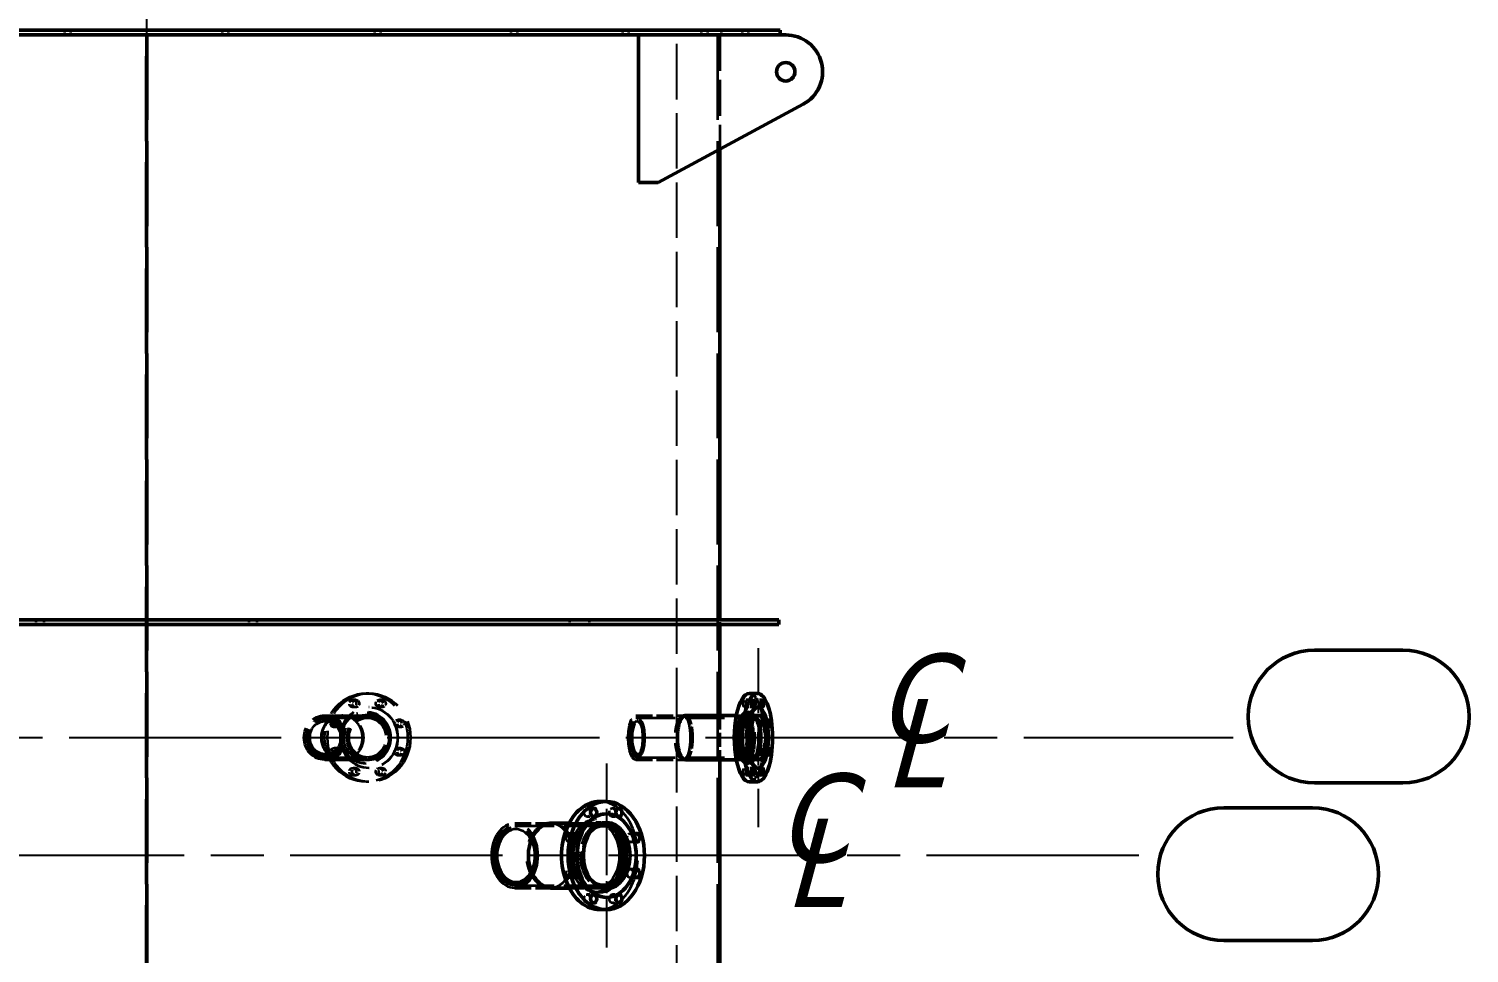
# Model space of a CAD drawing. Header units: inches. Extents: x 11 to 1621, y 11 to 1332.
# Drawn here: x 252.5 to 399.2, y 797.5 to 891.6 of the extents above; entities that cross this region are included whole.
import ezdxf
from ezdxf.enums import TextEntityAlignment as Align

# ---------------------------------------------------------------- set-up
doc = ezdxf.new("R2010")
doc.units = ezdxf.units.IN
doc.header["$LTSCALE"] = 48
doc.header["$MEASUREMENT"] = 0
doc.linetypes.add('CHAIN', pattern=[0.7087, 0.4724, -0.0591, 0.1181, -0.0591])
doc.linetypes.add('DASHED', pattern=[0.2067, 0.1654, -0.0413])
for name, color, linetype, lineweight in [('Center Mark (ANSI)', 7, 'Continuous', 25), ('Centerline (ANSI)', 7, 'Continuous', 25), ('Dimension (ANSI)', 7, 'Continuous', 25), ('Hidden (ANSI)', 7, 'DASHED', 35), ('Sketch Geometry (ANSI)', 7, 'Continuous', 25), ('Symbol (ANSI)', 7, 'Continuous', 25), ('Title (ANSI)', 7, 'Continuous', 50), ('Visible (ANSI)', 7, 'Continuous', 50)]:
    doc.layers.add(name, color=color, linetype=linetype, lineweight=lineweight)
doc.styles.add('Dimension Text', font='tahoma.ttf')
doc.styles.add('Note Text (ANSI)', font='tahoma.ttf')
doc.styles.get("Standard").update_dxf_attribs({"font": 'tahoma.ttf'})
doc.dimstyles.new('ELC FT', dxfattribs={"dimscale": 48, "dimtxt": 0.12, "dimasz": 0.098425, "dimexe": 0.05, "dimexo": 0.1, "dimgap": 0.031496, "dimtad": 1, "dimdec": 5, "dimzin": 3, "dimdsep": 46, "dimlunit": 4, "dimtxsty": 'Dimension Text', "dimcen": 0.09, "dimdle": 0.5, "dimclrd": 5, "dimclre": 5, "dimclrt": 256, "dimadec": 1, "dimazin": 3, "dimtfac": 0.833333, "dimtofl": 0, "dimtmove": 0, "dimatfit": 3, "dimfxl": 0, "dimfrac": 2, "dimtolj": 1, "dimtzin": 0, "dimlwd": 25, "dimlwe": 25, "dimarcsym": 0})

# ---------------------------------------------------------------- blocks, each defined once
blk = doc.blocks.new('*D40')
at = {"layer": 'Defpoints', "color": 0, "linetype": 'Continuous', "transparency": 16777216}
for p in [(318.5, 933.45), (210.5, 891.45), (318.5, 891.45)]:
    blk.add_point(p, dxfattribs=at)
at = {"layer": 'Dimension (ANSI)', "color": 5, "linetype": 'Continuous', "lineweight": 25, "transparency": 16777216}
for p, q in [((210.5, 896.25), (210.5, 935.85)), ((318.5, 896.25), (318.5, 935.85)), ((215.23, 933.45), (238.51, 933.45)), ((313.78, 933.45), (290.75, 933.45))]:
    blk.add_line(p, q, dxfattribs=at)
at = {"layer": 'Dimension (ANSI)', "color": 5, "linetype": 'Continuous', "transparency": 16777216}
for points in [[(215.23, 934.24), (215.23, 932.66), (210.5, 933.45)], [(313.78, 934.24), (313.78, 932.66), (318.5, 933.45)]]:
    blk.add_solid(points, dxfattribs=at)
at = {"layer": 'Dimension (ANSI)', "linetype": 'Continuous', "lineweight": 25, "transparency": 16777216, "insert": (264.63, 933.45), "char_height": 5.76, "attachment_point": 5, "style": 'Dimension Text'}
blk.add_mtext('\\A1;\\fTahoma|b0|i0;Ø9\'-0"\\P\\fTahoma|b0|i0;INSIDE LINER', dxfattribs=at)
blk = doc.blocks.new('CENTER LINE')
at = {"layer": 'Symbol (ANSI)', "char_height": 0.25, "attachment_point": 5, "style": 'Note Text (ANSI)'}
for s, insert in [('\\fTahoma|b0|i1;{\\H0.2500;C}', (0, 0)), ('\\fTahoma|b0|i1;{\\H0.2500;L}', (0, -0.125))]:
    blk.add_mtext(s, dxfattribs=dict(at, insert=insert))
at = {"layer": 'Symbol (ANSI)', "lineweight": 30, "flags": 63}
blk.add_attdef('Enter_text', text='', height=0.125, dxfattribs=at).set_placement((0.125, -0.125), align=Align.TOP_LEFT)
blk = doc.blocks.new('CriticalFeature')
at = {"layer": 'Title (ANSI)'}
for p, q in [((0.125, 0.1875), (-0.125, 0.1875)), ((-0.125, -0.1875), (0.125, -0.1875))]:
    blk.add_line(p, q, dxfattribs=at)
for centre, start, end in [((-0.125, 0), 90, 270), ((0.125, 0), 270, 90)]:
    blk.add_arc(centre, 0.1875, start, end, dxfattribs=at)
at = {"layer": 'Symbol (ANSI)', "lineweight": 30, "flags": 63}
blk.add_attdef('Critical_Feature_No.<Enter_Prompt_for_Field>', text='', height=0.18, dxfattribs=at).set_placement((0, 0), align=Align.TOP_CENTER)

msp = doc.modelspace()

# ---------------------------------------------------------------- linework, layer by layer
at = {"layer": 'Center Mark (ANSI)', "linetype": 'CHAIN', "ltscale": 0.210421}
msp.add_line((326.757065, 828.546101), (326.757065, 810.356101), dxfattribs=at)
at = {"layer": 'Center Mark (ANSI)', "linetype": 'CHAIN', "ltscale": 0.216555}
msp.add_line((311.348253, 798.091101), (311.348253, 816.811101), dxfattribs=at)
at = {"layer": 'Centerline (ANSI)', "linetype": 'CHAIN', "ltscale": 0.952448}
for p, q in [((264.502429, 896.951101), (264.502429, 280.771104)), ((191.804175, 819.451101), (375.147514, 819.451101)), ((365.520406, 807.451101), (208.296605, 807.451101))]:
    msp.add_line(p, q, dxfattribs=at)
at = {"layer": 'Hidden (ANSI)', "ltscale": 0.019741}
for p, q in [((256.162568, 890.951101), (256.162568, 891.451101)), ((256.787568, 890.951101), (256.787568, 891.451101)), ((272.21729, 890.951101), (272.21729, 891.451101)), ((272.84229, 890.951101), (272.84229, 891.451101)), ((287.72496, 890.951101), (287.72496, 891.451101)), ((288.34996, 890.951101), (288.34996, 891.451101)), ((301.628757, 890.951101), (301.628757, 891.451101)), ((302.253757, 890.951101), (302.253757, 891.451101)), ((312.98116, 890.951101), (312.98116, 891.451101)), ((313.60616, 890.951101), (313.60616, 891.451101)), ((321.00852, 890.951101), (321.00852, 891.451101)), ((321.63352, 890.951101), (321.63352, 891.451101)), ((323.002429, 891.451101), (323.002429, 890.951101)), ((325.163788, 890.951101), (325.163788, 891.451101)), ((325.788788, 890.951101), (325.788788, 891.451101)), ((253.264874, 830.951101), (253.264874, 831.451101)), ((254.077374, 830.951101), (254.077374, 831.451101)), ((274.927484, 830.951101), (274.927484, 831.451101)), ((275.739984, 830.951101), (275.739984, 831.451101)), ((307.608215, 830.951101), (307.608215, 831.451101)), ((309.608215, 830.951101), (309.608215, 831.451101)), ((322.877429, 831.451101), (322.877429, 830.951101)), ((322.877429, 831.451101), (322.877429, 830.951101))]:
    msp.add_line(p, q, dxfattribs=at)
at = {"layer": 'Hidden (ANSI)', "ltscale": 1.088534}
for p, q in [((264.43966, 890.951101), (264.43966, 512.951101)), ((264.439929, 512.951101), (264.439929, 890.951101)), ((264.564929, 890.951101), (264.564929, 512.951101)), ((264.565198, 512.951101), (264.565198, 890.951101)), ((322.627429, 890.951101), (322.627429, 512.951101))]:
    msp.add_line(p, q, dxfattribs=at)
at = {"layer": 'Hidden (ANSI)', "ltscale": 0.460689}
msp.add_line((322.877429, 890.951101), (322.877429, 879.338811), dxfattribs=at)
at = {"layer": 'Hidden (ANSI)', "ltscale": 0.034819}
for p, q in [((285.792225, 823.290649), (285.491247, 823.290649)), ((287.140743, 823.951101), (286.839765, 823.951101)), ((288.48926, 823.290649), (288.188283, 823.290649)), ((326.209863, 823.290649), (325.382934, 823.290649)), ((327.191504, 823.290649), (326.364575, 823.290649)), ((285.792225, 822.540649), (285.491247, 822.540649)), ((288.48926, 822.540649), (288.188283, 822.540649)), ((326.209863, 822.540649), (325.382934, 822.540649)), ((327.191504, 822.540649), (326.364575, 822.540649)), ((283.885132, 821.261164), (283.584154, 821.261164)), ((283.885132, 820.511164), (283.584154, 820.511164)), ((290.396353, 821.261164), (290.095375, 821.261164)), ((290.396353, 820.511164), (290.095375, 820.511164)), ((325.515738, 821.261164), (324.688809, 821.261164)), ((325.515738, 820.511164), (324.688809, 820.511164)), ((327.885629, 821.261164), (327.0587, 821.261164)), ((327.885629, 820.511164), (327.0587, 820.511164)), ((283.885132, 818.391038), (283.584154, 818.391038)), ((283.885132, 817.641038), (283.584154, 817.641038)), ((290.396353, 818.391038), (290.095375, 818.391038)), ((290.396353, 817.641038), (290.095375, 817.641038)), ((325.515738, 818.391038), (324.688809, 818.391038)), ((325.515738, 817.641038), (324.688809, 817.641038)), ((327.885629, 818.391038), (327.0587, 818.391038)), ((327.885629, 817.641038), (327.0587, 817.641038)), ((285.792225, 816.361553), (285.491247, 816.361553)), ((285.792225, 815.611553), (285.491247, 815.611553)), ((288.48926, 816.361553), (288.188283, 816.361553)), ((288.48926, 815.611553), (288.188283, 815.611553)), ((326.209863, 816.361553), (325.382934, 816.361553)), ((326.209863, 815.611553), (325.382934, 815.611553)), ((327.191504, 816.361553), (326.364575, 816.361553)), ((327.191504, 815.611553), (326.364575, 815.611553)), ((287.140743, 814.951101), (286.839765, 814.951101))]:
    msp.add_line(p, q, dxfattribs=at)
at = {"layer": 'Hidden (ANSI)', "ltscale": 0.505835}
for p, q in [((282.629497, 821.701101), (286.990254, 821.701101)), ((282.629497, 821.464101), (286.990254, 821.464101)), ((314.306138, 821.464101), (326.287219, 821.464101)), ((282.629497, 817.438101), (286.990254, 817.438101)), ((282.629497, 817.201101), (286.990254, 817.201101)), ((314.306138, 817.438101), (326.287219, 817.438101)), ((301.979089, 810.483601), (310.9947, 810.483601)), ((301.979089, 804.418601), (310.9947, 804.418601))]:
    msp.add_line(p, q, dxfattribs=at)
at = {"layer": 'Hidden (ANSI)', "ltscale": 0.004241}
for p, q in [((282.677585, 821.388601), (282.715002, 821.388601)), ((314.438259, 821.388601), (314.541061, 821.388601)), ((282.677585, 821.138601), (282.715002, 821.138601)), ((314.438259, 821.138601), (314.541061, 821.138601)), ((282.677585, 817.763601), (282.715002, 817.763601)), ((282.677585, 817.513601), (282.715002, 817.513601)), ((314.438259, 817.763601), (314.541061, 817.763601)), ((314.438259, 817.513601), (314.541061, 817.513601)), ((302.078508, 810.419851), (302.155865, 810.419851)), ((302.078508, 810.169851), (302.155865, 810.169851)), ((302.078508, 804.732351), (302.155865, 804.732351)), ((302.078508, 804.482351), (302.155865, 804.482351))]:
    msp.add_line(p, q, dxfattribs=at)
at = {"layer": 'Hidden (ANSI)', "ltscale": 0.00982}
for p, q in [((284.467855, 821.701101), (284.38235, 821.701101)), ((319.356986, 821.701101), (319.122063, 821.701101)), ((284.467855, 817.201101), (284.38235, 817.201101)), ((319.356986, 817.201101), (319.122063, 817.201101)), ((305.779788, 810.763601), (305.603011, 810.763601)), ((305.779788, 804.138601), (305.603011, 804.138601))]:
    msp.add_line(p, q, dxfattribs=at)
at = {"layer": 'Hidden (ANSI)', "ltscale": 0.014692}
for p, q in [((285.885975, 821.907698), (285.998121, 821.950465)), ((325.486181, 822.058063), (325.833173, 822.103448)), ((285.885975, 816.994504), (285.998121, 816.951737)), ((325.486181, 816.844138), (325.833173, 816.798754))]:
    msp.add_line(p, q, dxfattribs=at)
at = {"layer": 'Hidden (ANSI)', "ltscale": 0.051882}
for p, q in [((287.161264, 821.736101), (286.713217, 821.736101)), ((326.757065, 821.736101), (325.526068, 821.736101)), ((287.161264, 817.166101), (286.713217, 817.166101)), ((326.757065, 817.166101), (325.526068, 817.166101))]:
    msp.add_line(p, q, dxfattribs=at)
at = {"layer": 'Hidden (ANSI)', "ltscale": 0.002281}
for p, q in [((287.161264, 822.546101), (287.140743, 822.546101)), ((287.161264, 816.356101), (287.140743, 816.356101))]:
    msp.add_line(p, q, dxfattribs=at)
at = {"layer": 'Hidden (ANSI)', "ltscale": 0.213186}
for p, q in [((314.306138, 821.701101), (319.356986, 821.701101)), ((314.306138, 817.201101), (319.356986, 817.201101)), ((301.979089, 810.763601), (305.779788, 810.763601)), ((301.979089, 804.138601), (305.779788, 804.138601))]:
    msp.add_line(p, q, dxfattribs=at)
at = {"layer": 'Hidden (ANSI)', "ltscale": 0.178465}
msp.add_line((322.877429, 821.701101), (322.877429, 817.201101), dxfattribs=at)
at = {"layer": 'Hidden (ANSI)', "ltscale": 0.073645}
for p, q in [((324.540863, 821.701101), (326.287219, 821.701101)), ((324.540863, 817.201101), (326.287219, 817.201101))]:
    msp.add_line(p, q, dxfattribs=at)
at = {"layer": 'Hidden (ANSI)', "ltscale": 0.0372}
for p, q in [((310.020486, 812.277029), (309.355806, 812.277029)), ((310.020486, 811.402029), (309.355806, 811.402029)), ((312.591168, 812.277029), (311.926487, 812.277029)), ((312.591168, 811.402029), (311.926487, 811.402029)), ((308.20274, 809.706347), (307.53806, 809.706347)), ((314.408914, 809.706347), (313.744234, 809.706347)), ((308.20274, 808.831347), (307.53806, 808.831347)), ((314.408914, 808.831347), (313.744234, 808.831347)), ((308.20274, 806.070855), (307.53806, 806.070855)), ((314.408914, 806.070855), (313.744234, 806.070855)), ((308.20274, 805.195855), (307.53806, 805.195855)), ((314.408914, 805.195855), (313.744234, 805.195855)), ((310.020486, 803.500173), (309.355806, 803.500173)), ((310.020486, 802.625173), (309.355806, 802.625173)), ((312.591168, 803.500173), (311.926487, 803.500173)), ((312.591168, 802.625173), (311.926487, 802.625173))]:
    msp.add_line(p, q, dxfattribs=at)
at = {"layer": 'Hidden (ANSI)', "ltscale": 0.022288}
for p, q in [((309.92295, 811.13426), (310.31296, 811.202499)), ((309.92295, 803.767942), (310.31296, 803.699703))]:
    msp.add_line(p, q, dxfattribs=at)
at = {"layer": 'Hidden (ANSI)', "ltscale": 0.191466}
for p, q in [((307.536526, 810.763601), (310.950168, 810.763601)), ((307.536526, 804.138601), (310.950168, 804.138601))]:
    msp.add_line(p, q, dxfattribs=at)
at = {"layer": 'Hidden (ANSI)', "ltscale": 0.061803}
for p, q in [((311.348253, 810.811101), (310.245167, 810.811101)), ((311.348253, 804.091101), (310.245167, 804.091101))]:
    msp.add_line(p, q, dxfattribs=at)
at = {"layer": 'Hidden (ANSI)', "ltscale": 0.949925}
for centre in [(286.839765, 819.451101), (287.140743, 819.451101)]:
    msp.add_ellipse(centre, major_axis=(0, -4.5), ratio=0.9396926208, dxfattribs=at)
at = {"layer": 'Hidden (ANSI)', "ltscale": 0.093397}
for centre, major_axis, ratio in [((285.491247, 822.915649), (0, 0.375), 0.9396926208), ((285.792225, 822.915649), (0, 0.375), 0.9396926208), ((288.188283, 822.915649), (0, -0.375), 0.9396926208), ((288.48926, 822.915649), (0, 0.375), 0.9396926208), ((325.382934, 822.915649), (0, -0.375), 0.3420201433), ((326.364575, 822.915649), (0, 0.375), 0.3420201433), ((283.584154, 820.886164), (0, 0.375), 0.9396926208), ((283.885132, 820.886164), (0, -0.375), 0.9396926208), ((290.095375, 820.886164), (0, -0.375), 0.9396926208), ((290.396353, 820.886164), (0, 0.375), 0.9396926208), ((324.688809, 820.886164), (0, -0.375), 0.3420201433), ((327.0587, 820.886164), (0, 0.375), 0.3420201433), ((283.584154, 818.016038), (0, 0.375), 0.9396926208), ((283.885132, 818.016038), (0, -0.375), 0.9396926208), ((290.095375, 818.016038), (0, -0.375), 0.9396926208), ((290.396353, 818.016038), (0, 0.375), 0.9396926208), ((324.688809, 818.016038), (0, -0.375), 0.3420201433), ((327.0587, 818.016038), (0, 0.375), 0.3420201433), ((285.491247, 815.986553), (0, 0.375), 0.9396926208), ((285.792225, 815.986553), (0, -0.375), 0.9396926208), ((288.188283, 815.986553), (0, -0.375), 0.9396926208), ((288.48926, 815.986553), (0, -0.375), 0.9396926208), ((325.382934, 815.986553), (0, -0.375), 0.3420201433), ((326.364575, 815.986553), (0, 0.375), 0.3420201433)]:
    msp.add_ellipse(centre, major_axis=major_axis, ratio=ratio, dxfattribs=at)
at = {"layer": 'Hidden (ANSI)', "ltscale": 0.560879}
msp.add_ellipse((325.873754, 819.451101), major_axis=(0, 4.5), ratio=0.3420201433, start_param=3.1415926536, end_param=6.2831853072, dxfattribs=at)
for centre, ratio in [((282.629497, 819.451101), 0.9396926208), ((286.990254, 819.451101), 0.9396926208), ((314.306138, 819.451101), 0.3420201433)]:
    msp.add_ellipse(centre, major_axis=(0, -2.25), ratio=ratio, dxfattribs=at)
at = {"layer": 'Hidden (ANSI)', "ltscale": 0.50179}
for centre, ratio in [((282.629497, 819.451101), 0.9396926208), ((286.990254, 819.451101), 0.9396926208), ((314.306138, 819.451101), 0.3420201433)]:
    msp.add_ellipse(centre, major_axis=(0, -2.013), ratio=ratio, dxfattribs=at)
at = {"layer": 'Hidden (ANSI)', "ltscale": 0.482966}
for centre, ratio in [((282.677585, 819.451101), 0.9396926208), ((282.715002, 819.451101), 0.9396926208), ((314.438259, 819.451101), 0.3420201433), ((314.541061, 819.451101), 0.3420201433)]:
    msp.add_ellipse(centre, major_axis=(0, -1.9375), ratio=ratio, dxfattribs=at)
at = {"layer": 'Hidden (ANSI)', "ltscale": 0.980006}
for centre in [(287.140743, 819.451101), (287.161264, 819.451101)]:
    msp.add_ellipse(centre, major_axis=(0, -3.095), ratio=0.9396926208, dxfattribs=at)
at = {"layer": 'Hidden (ANSI)', "ltscale": 0.826299}
for centre, ratio in [((286.713217, 819.451101), 0.9396926208), ((325.526068, 819.451101), 0.3420201433)]:
    msp.add_ellipse(centre, major_axis=(0, -2.60957), ratio=ratio, dxfattribs=at)
at = {"layer": 'Hidden (ANSI)', "ltscale": 0.840684}
for centre, ratio in [((286.839765, 819.451101), 0.9396926208), ((325.873754, 819.451101), 0.3420201433)]:
    msp.add_ellipse(centre, major_axis=(0, -2.655), ratio=ratio, dxfattribs=at)
at = {"layer": 'Hidden (ANSI)', "ltscale": 0.569606}
for centre, ratio in [((286.713217, 819.451101), 0.9396926208), ((287.161264, 819.451101), 0.9396926208), ((325.526068, 819.451101), 0.3420201433)]:
    msp.add_ellipse(centre, major_axis=(0, -2.285), ratio=ratio, dxfattribs=at)
at = {"layer": 'Hidden (ANSI)', "ltscale": 0.330991}
msp.add_ellipse((326.287219, 819.451101), major_axis=(0, -2.25), ratio=0.3420201433, start_param=2.8582160285, end_param=6.5665619323, dxfattribs=at)
at = {"layer": 'Hidden (ANSI)', "ltscale": 0.271646}
msp.add_ellipse((326.287219, 819.451101), major_axis=(0, -2.013), ratio=0.3420201433, start_param=3.0113851174, end_param=6.4133928434, dxfattribs=at)
at = {"layer": 'Hidden (ANSI)', "ltscale": 0.385729}
msp.add_ellipse((326.700684, 819.451101), major_axis=(0, 3.095), ratio=0.3420201433, start_param=3.1415926536, end_param=6.2831853072, dxfattribs=at)
at = {"layer": 'Hidden (ANSI)', "ltscale": 0.420635}
for centre, major_axis, ratio in [((282.677585, 819.451101), (0, 1.6875), 0.9396926208), ((282.715002, 819.451101), (0, -1.6875), 0.9396926208), ((314.438259, 819.451101), (0, 1.6875), 0.3420201433), ((314.541061, 819.451101), (0, -1.6875), 0.3420201433)]:
    msp.add_ellipse(centre, major_axis=major_axis, ratio=ratio, dxfattribs=at)
at = {"layer": 'Hidden (ANSI)', "ltscale": 0.870765}
msp.add_ellipse((310.641147, 807.451101), major_axis=(0, 5.5), ratio=0.7071067812, start_param=3.1415926536, end_param=6.2831853072, dxfattribs=at)
at = {"layer": 'Hidden (ANSI)', "ltscale": 1.175134}
msp.add_ellipse((310.245167, 807.451101), major_axis=(0, -3.711241), ratio=0.7071067812, dxfattribs=at)
at = {"layer": 'Hidden (ANSI)', "ltscale": 1.196906}
msp.add_ellipse((310.641147, 807.451101), major_axis=(0, -3.78), ratio=0.7071067812, dxfattribs=at)
at = {"layer": 'Hidden (ANSI)', "ltscale": 0.108979}
for centre, major_axis in [((309.355806, 811.839529), (0, -0.4375)), ((311.926487, 811.839529), (0, 0.4375)), ((307.53806, 809.268847), (0, -0.4375)), ((313.744234, 809.268847), (0, 0.4375)), ((307.53806, 805.633355), (0, -0.4375)), ((313.744234, 805.633355), (0, 0.4375)), ((309.355806, 803.062673), (0, -0.4375)), ((311.926487, 803.062673), (0, 0.4375))]:
    msp.add_ellipse(centre, major_axis=major_axis, ratio=0.7071067812, dxfattribs=at)
at = {"layer": 'Hidden (ANSI)', "ltscale": 0.529714}
msp.add_ellipse((311.305827, 807.451101), major_axis=(0, 4.25), ratio=0.7071067812, start_param=3.1415926536, end_param=6.2831853072, dxfattribs=at)
at = {"layer": 'Hidden (ANSI)', "ltscale": 1.048876}
msp.add_ellipse((301.979089, 807.451101), major_axis=(0, -3.3125), ratio=0.7071067812, dxfattribs=at)
at = {"layer": 'Hidden (ANSI)', "ltscale": 0.960216}
msp.add_ellipse((301.979089, 807.451101), major_axis=(0, -3.0325), ratio=0.7071067812, dxfattribs=at)
at = {"layer": 'Hidden (ANSI)', "ltscale": 0.94003}
for centre in [(302.078508, 807.451101), (302.155865, 807.451101)]:
    msp.add_ellipse(centre, major_axis=(0, -2.96875), ratio=0.7071067812, dxfattribs=at)
at = {"layer": 'Hidden (ANSI)', "ltscale": 0.86087}
for centre, major_axis in [((302.078508, 807.451101), (0, 2.71875)), ((302.155865, 807.451101), (0, -2.71875))]:
    msp.add_ellipse(centre, major_axis=major_axis, ratio=0.7071067812, dxfattribs=at)
at = {"layer": 'Hidden (ANSI)', "ltscale": 1.063916}
msp.add_ellipse((310.245167, 807.451101), major_axis=(0, -3.36), ratio=0.7071067812, dxfattribs=at)
at = {"layer": 'Hidden (ANSI)', "ltscale": 0.40753}
msp.add_ellipse((310.9947, 807.451101), major_axis=(0, -3.3125), ratio=0.7071067812, start_param=3.1618034635, end_param=6.2629744973, dxfattribs=at)
at = {"layer": 'Hidden (ANSI)', "ltscale": 0.220675}
msp.add_ellipse((310.9947, 807.451101), major_axis=(0, 3.0325), ratio=0.7071067812, start_param=0.6534492461, end_param=2.4881434075, dxfattribs=at)
at = {"layer": 'Hidden (ANSI)', "ltscale": 0.560927}
for points in [[(282.253142, 819.451101), (282.253142, 819.592374), (282.266027, 819.738467), (282.320279, 820.029075), (282.361634, 820.173592), (282.47093, 820.450764), (282.538957, 820.583641), (282.696023, 820.82937), (282.785071, 820.942215), (282.974648, 821.141967), (283.081655, 821.2357), (283.314381, 821.400914), (283.44009, 821.472406), (283.701952, 821.587221), (283.838311, 821.630635), (284.112133, 821.687581), (284.249597, 821.701101), (284.515103, 821.701101), (284.652205, 821.687581), (284.924547, 821.630635), (285.05979, 821.587221), (285.318842, 821.472406), (285.44286, 821.400914), (285.671954, 821.2357), (285.777026, 821.141967), (285.962861, 820.942215), (286.049973, 820.82937), (286.203407, 820.583641), (286.269741, 820.450764), (286.376227, 820.173592), (286.416464, 820.029075), (286.469235, 819.738467), (286.481758, 819.592374), (286.481758, 819.309828), (286.469235, 819.163735), (286.416464, 818.873127), (286.376227, 818.72861), (286.269741, 818.451438), (286.203407, 818.318561), (286.049973, 818.072832), (285.962861, 817.959987), (285.777026, 817.760235), (285.671954, 817.666502), (285.44286, 817.501288), (285.318842, 817.429796), (285.05979, 817.314981), (284.924547, 817.271567), (284.652205, 817.214621), (284.515103, 817.201101), (284.249597, 817.201101), (284.112133, 817.214621), (283.838311, 817.271567), (283.701952, 817.314981), (283.44009, 817.429796), (283.314381, 817.501288), (283.081655, 817.666502), (282.974648, 817.760235), (282.785071, 817.959987), (282.696023, 818.072832), (282.538957, 818.318561), (282.47093, 818.451438), (282.361634, 818.72861), (282.320279, 818.873127), (282.266027, 819.163735), (282.253142, 819.309828), (282.253142, 819.451101)], [(319.850671, 819.451101), (319.850671, 819.592374), (319.846544, 819.738467), (319.829101, 820.029075), (319.815789, 820.173592), (319.780381, 820.450764), (319.758254, 820.583641), (319.706737, 820.82937), (319.677338, 820.942215), (319.614159, 821.141967), (319.578223, 821.2357), (319.499167, 821.400914), (319.456045, 821.472406), (319.365105, 821.587221), (319.317212, 821.630635), (319.219851, 821.687581), (319.170381, 821.701101), (319.073745, 821.701101), (319.023281, 821.687581), (318.921854, 821.630635), (318.870892, 821.587221), (318.772235, 821.472406), (318.724464, 821.400914), (318.635432, 821.2357), (318.594177, 821.141967), (318.520718, 820.942215), (318.485999, 820.82937), (318.424503, 820.583641), (318.397726, 820.450764), (318.354596, 820.173592), (318.338212, 820.029075), (318.316701, 819.738467), (318.31158, 819.592374), (318.31158, 819.309828), (318.316701, 819.163735), (318.338212, 818.873127), (318.354596, 818.72861), (318.397726, 818.451438), (318.424503, 818.318561), (318.485999, 818.072832), (318.520718, 817.959987), (318.594177, 817.760235), (318.635432, 817.666502), (318.724464, 817.501288), (318.772235, 817.429796), (318.870892, 817.314981), (318.921854, 817.271567), (319.023281, 817.214621), (319.073745, 817.201101), (319.170381, 817.201101), (319.219851, 817.214621), (319.317212, 817.271567), (319.365105, 817.314981), (319.456045, 817.429796), (319.499167, 817.501288), (319.578223, 817.666502), (319.614159, 817.760235), (319.677338, 817.959987), (319.706737, 818.072832), (319.758254, 818.318561), (319.780381, 818.451438), (319.815789, 818.72861), (319.829101, 818.873127), (319.846544, 819.163735), (319.850671, 819.309828), (319.850671, 819.451101)]]:
    msp.add_open_spline(points, degree=3, knots=[0, 0, 0, 0, 1.0764976201, 1.0764976201, 2.1529952402, 2.1529952402, 3.2294928603, 3.2294928603, 4.3059904804, 4.3059904804, 5.3824880189, 5.3824880189, 6.4589855574, 6.4589855574, 7.5354830959, 7.5354830959, 8.6119806343, 8.6119806343, 9.6884781728, 9.6884781728, 10.7649757113, 10.7649757113, 11.8414732498, 11.8414732498, 12.9179707883, 12.9179707883, 13.9944684084, 13.9944684084, 15.0709660285, 15.0709660285, 16.1474636486, 16.1474636486, 17.2239612687, 17.2239612687, 18.3004588888, 18.3004588888, 19.3769565089, 19.3769565089, 20.453454129, 20.453454129, 21.5299517491, 21.5299517491, 22.6064492876, 22.6064492876, 23.682946826, 23.682946826, 24.7594443645, 24.7594443645, 25.835941903, 25.835941903, 26.9124394415, 26.9124394415, 27.98893698, 27.98893698, 29.0654345185, 29.0654345185, 30.1419320569, 30.1419320569, 31.218429677, 31.218429677, 32.2949272971, 32.2949272971, 33.3714249173, 33.3714249173, 34.4479225374, 34.4479225374, 34.4479225374, 34.4479225374], dxfattribs=at)
at = {"layer": 'Hidden (ANSI)', "ltscale": 0.560926}
msp.add_open_spline([(282.338711, 819.451101), (282.338711, 819.309828), (282.351595, 819.163735), (282.405844, 818.873127), (282.447196, 818.728611), (282.556486, 818.451438), (282.624509, 818.318561), (282.781568, 818.072832), (282.870612, 817.959987), (283.060181, 817.760235), (283.167184, 817.666502), (283.399902, 817.501287), (283.525608, 817.429795), (283.787463, 817.314981), (283.923821, 817.271567), (284.197639, 817.214621), (284.335102, 817.201101), (284.600608, 817.201101), (284.737711, 817.214621), (285.010056, 817.271567), (285.145301, 817.314981), (285.404359, 817.429795), (285.528381, 817.501287), (285.757483, 817.666502), (285.862559, 817.760235), (286.048402, 817.959987), (286.135518, 818.072832), (286.28896, 818.318561), (286.355298, 818.451438), (286.461789, 818.728611), (286.502029, 818.873127), (286.554803, 819.163735), (286.567327, 819.309828), (286.567327, 819.592373), (286.554803, 819.738467), (286.502029, 820.029075), (286.461789, 820.173591), (286.355298, 820.450764), (286.28896, 820.583641), (286.135518, 820.82937), (286.048402, 820.942215), (285.862559, 821.141967), (285.757483, 821.2357), (285.528381, 821.400914), (285.404359, 821.472406), (285.145301, 821.587221), (285.010056, 821.630635), (284.737711, 821.687581), (284.600608, 821.701101), (284.335102, 821.701101), (284.197639, 821.687581), (283.923821, 821.630635), (283.787463, 821.587221), (283.525608, 821.472406), (283.399902, 821.400914), (283.167184, 821.2357), (283.060181, 821.141967), (282.870612, 820.942215), (282.781568, 820.82937), (282.624509, 820.583641), (282.556486, 820.450764), (282.447196, 820.173591), (282.405844, 820.029075), (282.351595, 819.738467), (282.338711, 819.592373), (282.338711, 819.451101)], degree=3, knots=[0, 0, 0, 0, 1.0764966329, 1.0764966329, 2.1529932658, 2.1529932658, 3.2294898987, 3.2294898987, 4.3059865315, 4.3059865315, 5.3824830842, 5.3824830842, 6.4589796369, 6.4589796369, 7.5354761895, 7.5354761895, 8.6119727422, 8.6119727422, 9.6884692948, 9.6884692948, 10.7649658475, 10.7649658475, 11.8414624001, 11.8414624001, 12.9179589528, 12.9179589528, 13.9944555857, 13.9944555857, 15.0709522186, 15.0709522186, 16.1474488515, 16.1474488515, 17.2239454843, 17.2239454843, 18.3004421172, 18.3004421172, 19.3769387501, 19.3769387501, 20.453435383, 20.453435383, 21.5299320159, 21.5299320159, 22.6064285685, 22.6064285685, 23.6829251212, 23.6829251212, 24.7594216739, 24.7594216739, 25.8359182265, 25.8359182265, 26.9124147792, 26.9124147792, 27.9889113318, 27.9889113318, 29.0654078845, 29.0654078845, 30.1419044371, 30.1419044371, 31.21840107, 31.21840107, 32.2948977029, 32.2948977029, 33.3713943358, 33.3713943358, 34.4478909687, 34.4478909687, 34.4478909687, 34.4478909687], dxfattribs=at)
at = {"layer": 'Hidden (ANSI)', "ltscale": 0.140157}
for points, knots in [([(319.356986, 821.701101), (319.405304, 821.701101), (319.454776, 821.687581), (319.552146, 821.630635), (319.600045, 821.587221), (319.691002, 821.472406), (319.734134, 821.400914), (319.813212, 821.2357), (319.849159, 821.141967), (319.91236, 820.942215), (319.94177, 820.82937), (319.993308, 820.583641), (320.015445, 820.450764), (320.05087, 820.173591), (320.064189, 820.029075), (320.08164, 819.738467), (320.085769, 819.592373), (320.085769, 819.451101)], [25.8359182265, 25.8359182265, 25.8359182265, 25.8359182265, 26.9124147792, 26.9124147792, 27.9889113318, 27.9889113318, 29.0654078845, 29.0654078845, 30.1419044371, 30.1419044371, 31.21840107, 31.21840107, 32.2948977029, 32.2948977029, 33.3713943358, 33.3713943358, 34.4478909687, 34.4478909687, 34.4478909687, 34.4478909687]), ([(320.085769, 819.451101), (320.085769, 819.309828), (320.08164, 819.163735), (320.064189, 818.873127), (320.05087, 818.728611), (320.015445, 818.451438), (319.993308, 818.318561), (319.94177, 818.072832), (319.91236, 817.959987), (319.849159, 817.760235), (319.813212, 817.666502), (319.734134, 817.501287), (319.691002, 817.429795), (319.600045, 817.314981), (319.552146, 817.271567), (319.454776, 817.214621), (319.405304, 817.201101), (319.356986, 817.201101)], [0, 0, 0, 0, 1.0764966329, 1.0764966329, 2.1529932658, 2.1529932658, 3.2294898987, 3.2294898987, 4.3059865315, 4.3059865315, 5.3824830842, 5.3824830842, 6.4589796369, 6.4589796369, 7.5354761895, 7.5354761895, 8.6119727422, 8.6119727422, 8.6119727422, 8.6119727422])]:
    msp.add_open_spline(points, degree=3, knots=knots, dxfattribs=at)
at = {"layer": 'Hidden (ANSI)', "ltscale": 1.049079}
msp.add_open_spline([(307.878505, 807.451101), (307.878505, 807.659112), (307.865239, 807.874213), (307.80927, 808.302075), (307.766577, 808.514839), (307.653349, 808.922891), (307.582719, 809.118506), (307.418877, 809.480248), (307.325646, 809.646366), (307.126106, 809.940418), (307.012981, 810.078404), (306.765329, 810.321627), (306.630799, 810.42688), (306.348557, 810.59592), (306.200614, 810.659843), (305.901386, 810.743692), (305.750097, 810.763601), (305.455925, 810.763601), (305.303015, 810.743692), (304.997155, 810.659843), (304.844205, 810.59592), (304.549373, 810.42688), (304.407262, 810.321627), (304.143334, 810.078404), (304.021532, 809.940418), (303.80522, 809.646366), (303.703309, 809.480248), (303.523181, 809.118506), (303.444962, 808.922891), (303.319131, 808.514839), (303.271424, 808.302075), (303.208812, 807.874213), (303.193923, 807.659112), (303.193923, 807.24309), (303.208812, 807.027989), (303.271424, 806.600127), (303.319131, 806.387363), (303.444962, 805.979311), (303.523181, 805.783696), (303.703309, 805.421954), (303.80522, 805.255836), (304.021532, 804.961784), (304.143334, 804.823798), (304.407262, 804.580575), (304.549373, 804.475322), (304.844205, 804.306282), (304.997155, 804.242359), (305.303015, 804.15851), (305.455925, 804.138601), (305.750097, 804.138601), (305.901386, 804.15851), (306.200614, 804.242359), (306.348557, 804.306282), (306.630799, 804.475322), (306.765329, 804.580575), (307.012981, 804.823798), (307.126106, 804.961784), (307.325646, 805.255836), (307.418877, 805.421954), (307.582719, 805.783696), (307.653349, 805.979311), (307.766577, 806.387363), (307.80927, 806.600127), (307.865239, 807.027989), (307.878505, 807.24309), (307.878505, 807.451101)], degree=3, knots=[0, 0, 0, 0, 1.585042491, 1.585042491, 3.170084982, 3.170084982, 4.755127473, 4.755127473, 6.340169964, 6.340169964, 7.9252118895, 7.9252118895, 9.510253815, 9.510253815, 11.0952957405, 11.0952957405, 12.680337666, 12.680337666, 14.2653795915, 14.2653795915, 15.850421517, 15.850421517, 17.4354634425, 17.4354634425, 19.020505368, 19.020505368, 20.605547859, 20.605547859, 22.19059035, 22.19059035, 23.775632841, 23.775632841, 25.360675332, 25.360675332, 26.9457178229, 26.9457178229, 28.5307603139, 28.5307603139, 30.1158028049, 30.1158028049, 31.7008452959, 31.7008452959, 33.2858872214, 33.2858872214, 34.8709291469, 34.8709291469, 36.4559710724, 36.4559710724, 38.0410129979, 38.0410129979, 39.6260549234, 39.6260549234, 41.2110968489, 41.2110968489, 42.7961387744, 42.7961387744, 44.3811806999, 44.3811806999, 45.9662231909, 45.9662231909, 47.5512656819, 47.5512656819, 49.1363081729, 49.1363081729, 50.7213506639, 50.7213506639, 50.7213506639, 50.7213506639], dxfattribs=at)
at = {"layer": 'Hidden (ANSI)', "ltscale": 0.412923}
msp.add_open_spline([(305.779788, 810.763601), (305.926873, 810.763601), (306.078166, 810.743692), (306.377407, 810.659843), (306.525361, 810.595921), (306.80763, 810.42688), (306.942176, 810.321628), (307.189864, 810.078404), (307.303007, 809.940418), (307.502584, 809.646366), (307.595833, 809.480248), (307.75971, 809.118505), (307.830357, 808.92289), (307.943612, 808.514838), (307.986316, 808.302074), (308.042299, 807.874213), (308.055568, 807.659111), (308.055568, 807.451101), (308.055568, 807.243091), (308.042299, 807.027989), (307.986316, 806.600128), (307.943612, 806.387364), (307.830357, 805.979312), (307.75971, 805.783697), (307.595833, 805.421954), (307.502584, 805.255836), (307.303007, 804.961783), (307.189864, 804.823797), (306.942176, 804.580574), (306.80763, 804.475322), (306.525361, 804.306281), (306.377407, 804.242359), (306.078166, 804.15851), (305.926873, 804.138601), (305.779788, 804.138601)], degree=3, knots=[38.0409373206, 38.0409373206, 38.0409373206, 38.0409373206, 39.6259760977, 39.6259760977, 41.2110148748, 41.2110148748, 42.7960536519, 42.7960536519, 44.381092429, 44.381092429, 45.966131762, 45.966131762, 47.5511710949, 47.5511710949, 49.1362104279, 49.1362104279, 50.7212497608, 50.7212497608, 50.7212497608, 52.3062890938, 52.3062890938, 53.8913284267, 53.8913284267, 55.4763677597, 55.4763677597, 57.0614070926, 57.0614070926, 58.6464458697, 58.6464458697, 60.2314846468, 60.2314846468, 61.816523424, 61.816523424, 63.4015622011, 63.4015622011, 63.4015622011, 63.4015622011], dxfattribs=at)
at = {"layer": 'Sketch Geometry (ANSI)', "linetype": 'DASHED', "ltscale": 0.710931}
msp.add_line((318.502429, 496.451101), (318.502429, 891.451101), dxfattribs=at)
at = {"layer": 'Visible (ANSI)'}
for p, q in [((329.002429, 891.451101), (200.002429, 891.451101)), ((207.940516, 890.951101), (321.064342, 890.951101)), ((314.578777, 875.951101), (314.578777, 890.951101)), ((321.064342, 890.951101), (329.578777, 890.951101)), ((329.002429, 891.451101), (329.002429, 890.951101)), ((331.355077, 883.898487), (316.578777, 875.951101)), ((322.877429, 879.338811), (322.877429, 831.451101)), ((316.578777, 875.951101), (314.578777, 875.951101)), ((200.127429, 831.451101), (328.877429, 831.451101)), ((200.127429, 830.951101), (328.877429, 830.951101)), ((322.877429, 830.951101), (322.877429, 821.701101)), ((328.877429, 831.451101), (328.877429, 830.951101)), ((326.700684, 823.951101), (325.873754, 823.951101)), ((319.356986, 821.701101), (324.540863, 821.701101)), ((326.757065, 822.546101), (326.700684, 822.546101)), ((319.356986, 817.201101), (324.540863, 817.201101)), ((322.877429, 817.201101), (322.877429, 789.451101)), ((326.757065, 816.356101), (326.700684, 816.356101)), ((326.700684, 814.951101), (325.873754, 814.951101)), ((311.305827, 812.951101), (310.641147, 812.951101)), ((311.348253, 811.701101), (311.305827, 811.701101)), ((305.779788, 810.763601), (307.536526, 810.763601)), ((310.950168, 810.763601), (310.9947, 810.763601)), ((305.779788, 804.138601), (307.536526, 804.138601)), ((310.950168, 804.138601), (310.9947, 804.138601)), ((311.348253, 803.201101), (311.305827, 803.201101)), ((311.305827, 801.951101), (310.641147, 801.951101))]:
    msp.add_line(p, q, dxfattribs=at)
msp.add_circle((329.578777, 887.201101), 0.9375, dxfattribs=at)
msp.add_arc((329.578777, 887.201101), 3.75, 298.2734451, 90, dxfattribs=at)
for centre, major_axis, ratio, start_param, end_param in [((325.873754, 819.451101), (0, -4.5), 0.3420201433, 3.1415926536, 6.2831853072), ((326.700684, 819.451101), (0, -3.095), 0.3420201433, 3.1415926536, 6.2831853072), ((326.287219, 819.451101), (0, 2.013), 0.3420201433, 3.2718001898, 6.152977771), ((326.287219, 819.451101), (0, 2.25), 0.3420201433, 3.4249692787, 5.9998086821), ((310.641147, 807.451101), (0, -5.5), 0.7071067812, 3.1415926536, 6.2831853072), ((311.305827, 807.451101), (0, -4.25), 0.7071067812, 3.1415926536, 6.2831853072), ((310.9947, 807.451101), (0, 3.0325), 0.7071067812, 2.4881434075, 6.9366345533), ((310.9947, 807.451101), (0, 3.3125), 0.7071067812, 3.1213818437, 6.3033961171)]:
    msp.add_ellipse(centre, major_axis=major_axis, ratio=ratio, start_param=start_param, end_param=end_param, dxfattribs=at)
for centre, major_axis, ratio in [((326.700684, 819.451101), (0, -4.5), 0.3420201433), ((326.209863, 822.915649), (0, 0.375), 0.3420201433), ((327.191504, 822.915649), (0, 0.375), 0.3420201433), ((326.757065, 819.451101), (0, -3.095), 0.3420201433), ((326.757065, 819.451101), (0, -2.285), 0.3420201433), ((325.515738, 820.886164), (0, 0.375), 0.3420201433), ((327.885629, 820.886164), (0, -0.375), 0.3420201433), ((325.515738, 818.016038), (0, 0.375), 0.3420201433), ((327.885629, 818.016038), (0, -0.375), 0.3420201433), ((326.209863, 815.986553), (0, -0.375), 0.3420201433), ((327.191504, 815.986553), (0, -0.375), 0.3420201433), ((311.305827, 807.451101), (0, -5.5), 0.7071067812), ((311.348253, 807.451101), (0, -4.25), 0.7071067812), ((310.020486, 811.839529), (0, 0.4375), 0.7071067812), ((312.591168, 811.839529), (0, 0.4375), 0.7071067812), ((308.20274, 809.268847), (0, 0.4375), 0.7071067812), ((311.348253, 807.451101), (0, -3.36), 0.7071067812), ((314.408914, 809.268847), (0, -0.4375), 0.7071067812), ((308.20274, 805.633355), (0, 0.4375), 0.7071067812), ((314.408914, 805.633355), (0, -0.4375), 0.7071067812), ((310.020486, 803.062673), (0, -0.4375), 0.7071067812), ((312.591168, 803.062673), (0, -0.4375), 0.7071067812)]:
    msp.add_ellipse(centre, major_axis=major_axis, ratio=ratio, dxfattribs=at)
for points, knots in [([(319.356986, 817.201101), (319.308668, 817.201101), (319.258206, 817.214621), (319.156788, 817.271567), (319.105833, 817.314981), (319.007192, 817.429795), (318.959431, 817.501287), (318.87042, 817.666502), (318.829177, 817.760235), (318.755739, 817.959987), (318.721032, 818.072832), (318.659557, 818.318561), (318.632791, 818.451438), (318.589678, 818.728611), (318.5733, 818.873127), (318.551798, 819.163735), (318.546679, 819.309828), (318.546679, 819.592373), (318.551798, 819.738467), (318.5733, 820.029075), (318.589678, 820.173591), (318.632791, 820.450764), (318.659557, 820.583641), (318.721032, 820.82937), (318.755739, 820.942215), (318.829177, 821.141967), (318.87042, 821.2357), (318.959431, 821.400914), (319.007192, 821.472406), (319.105833, 821.587221), (319.156788, 821.630635), (319.258206, 821.687581), (319.308668, 821.701101), (319.356986, 821.701101)], [8.6119727422, 8.6119727422, 8.6119727422, 8.6119727422, 9.6884692948, 9.6884692948, 10.7649658475, 10.7649658475, 11.8414624001, 11.8414624001, 12.9179589528, 12.9179589528, 13.9944555857, 13.9944555857, 15.0709522186, 15.0709522186, 16.1474488515, 16.1474488515, 17.2239454843, 17.2239454843, 18.3004421172, 18.3004421172, 19.3769387501, 19.3769387501, 20.453435383, 20.453435383, 21.5299320159, 21.5299320159, 22.6064285685, 22.6064285685, 23.6829251212, 23.6829251212, 24.7594216739, 24.7594216739, 25.8359182265, 25.8359182265, 25.8359182265, 25.8359182265]), ([(305.779788, 804.138601), (305.632702, 804.138601), (305.479795, 804.15851), (305.17395, 804.242359), (305.021011, 804.306281), (304.726206, 804.475322), (304.584111, 804.580574), (304.320217, 804.823797), (304.198434, 804.961783), (303.982158, 805.255836), (303.880265, 805.421954), (303.700172, 805.783697), (303.62197, 805.979312), (303.496165, 806.387364), (303.448469, 806.600128), (303.385872, 807.027989), (303.370986, 807.243091), (303.370986, 807.659111), (303.385872, 807.874213), (303.448469, 808.302074), (303.496165, 808.514838), (303.62197, 808.92289), (303.700172, 809.118505), (303.880265, 809.480248), (303.982158, 809.646366), (304.198434, 809.940418), (304.320217, 810.078404), (304.584111, 810.321628), (304.726206, 810.42688), (305.021011, 810.595921), (305.17395, 810.659843), (305.479795, 810.743692), (305.632702, 810.763601), (305.779788, 810.763601)], [12.6803124402, 12.6803124402, 12.6803124402, 12.6803124402, 14.2653512173, 14.2653512173, 15.8503899944, 15.8503899944, 17.4354287715, 17.4354287715, 19.0204675486, 19.0204675486, 20.6055068816, 20.6055068816, 22.1905462145, 22.1905462145, 23.7755855475, 23.7755855475, 25.3606248804, 25.3606248804, 26.9456642134, 26.9456642134, 28.5307035463, 28.5307035463, 30.1157428793, 30.1157428793, 31.7007822122, 31.7007822122, 33.2858209893, 33.2858209893, 34.8708597664, 34.8708597664, 36.4558985435, 36.4558985435, 38.0409373206, 38.0409373206, 38.0409373206, 38.0409373206])]:
    msp.add_open_spline(points, degree=3, knots=knots, dxfattribs=at)

# ---------------------------------------------------------------- block references
at = {"xscale": 36, "yscale": 36, "zscale": 36}
for name, p in [('CENTER LINE', (342.558175, 823.386858)), ('CriticalFeature', (387.918904, 821.595956)), ('CENTER LINE', (332.369107, 811.205336)), ('CriticalFeature', (378.6989, 805.564402))]:
    msp.add_blockref(name, p, dxfattribs=at)

# ---------------------------------------------------------------- dimensions: what is measured, and where the dimension line sits
at = {"layer": 'Dimension (ANSI)', "color": 5, "linetype": 'Continuous', "lineweight": 25, "true_color": 0x0000ff}
dim = msp.add_linear_dim(base=(318.502429, 933.451101), p1=(210.502429, 891.451101), p2=(318.502429, 891.451101), angle=180, text='\\fTahoma|b0|i0;Ø<>\\P\\fTahoma|b0|i0;INSIDE LINER', dimstyle='ELC FT', override={"dimgap": 0.031496, "dimtad": 0, "dimdec": 5, "dimlfac": 1, "dimtol": 0, "dimlim": 0, "dimtp": 0, "dimtm": 0, "dimtdec": 2, "dimatfit": 1, "dimtvp": 0}, dxfattribs=at)
dim.commit()
dim.dimension.update_dxf_attribs({"geometry": '*D40', "text_midpoint": (264.627429, 933.451101), "dimtype": 160})

doc.saveas('drawing.dxf')
